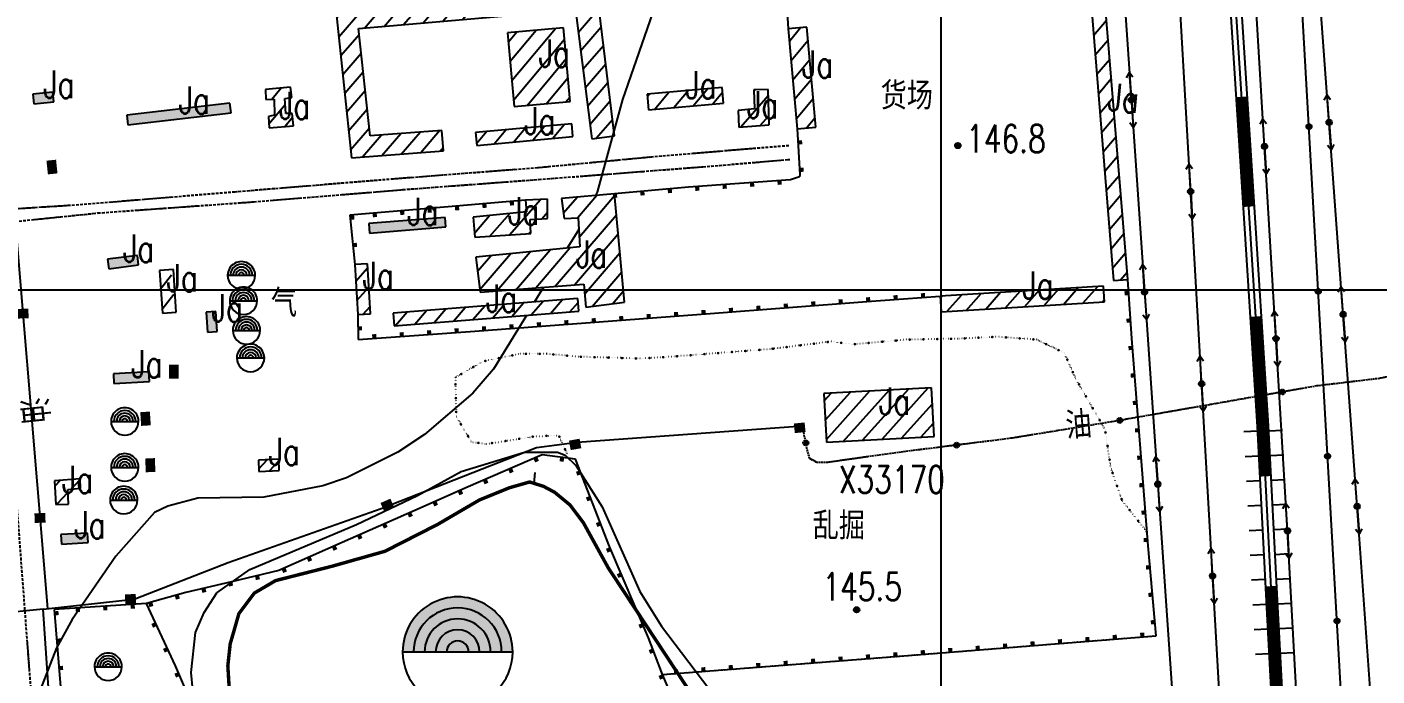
# Model space of a CAD drawing. Extents: x 408766 to 414302, y 5156573 to 5161925.
# Drawn here: x 410336 to 411317, y 5158719 to 5159191 of the extents above; entities that cross this region are included whole.
import ezdxf

# ---------------------------------------------------------------- set-up
doc = ezdxf.new("R2010")
doc.units = 0
doc.header["$LTSCALE"] = 1000
for name, pattern in [('0001', [0.5, 0.5, 0]), ('4110', [0.5, 0.5, 0]), ('4350', [0.003, 0.002, -0.001]), ('5130', [1, 1, 0]), ('5310', [1, 1, 0]), ('5320', [0.0018, 0.0013, -0.0005]), ('5400', [1, 1, 0]), ('8111', [1, 1, 0]), ('8112', [1, 1, 0]), ('8130', [1, 1, 0]), ('9995', [0.001, 0, -0.001])]:
    doc.linetypes.add(name, pattern=pattern)
doc.layers.get('0').update_dxf_attribs({"linetype": 'CONTINUOUS'})
for name, color, linetype in [('0001', 1, 'CONTINUOUS'), ('0001ADD', 1, 'CONTINUOUS'), ('0001BAK', 1, 'CONTINUOUS'), ('0002', 2, 'CONTINUOUS'), ('0002ADD', 2, 'CONTINUOUS'), ('0003ADD', 3, 'CONTINUOUS'), ('0003BAK', 3, 'CONTINUOUS'), ('0005ADD', 5, 'CONTINUOUS'), ('0005BAK', 5, 'CONTINUOUS'), ('0006', 6, 'CONTINUOUS'), ('0007', 7, 'CONTINUOUS'), ('0009', 9, 'CONTINUOUS'), ('0010', 10, 'CONTINUOUS'), ('0010ADD', 10, 'CONTINUOUS'), ('0012', 12, 'CONTINUOUS'), ('0013', 13, 'CONTINUOUS'), ('0015', 15, 'CONTINUOUS'), ('0017', 85, 'CONTINUOUS')]:
    doc.layers.add(name, color=color, linetype=linetype)
doc.styles.add('CADSLDXJ', font='romanc', dxfattribs={"bigfont": 'cadsldxj'})
doc.styles.add('SIMPLEX', font='simplex.shx', dxfattribs={"width": 0.75, "height": 20})
doc.styles.add('XDX', font='simplex.shx', dxfattribs={"height": 20, "bigfont": 'xdx.shx'})

# ---------------------------------------------------------------- blocks, each defined once
blk = doc.blocks.new('8140')
for radius in [0.0002, 0.0001408438795997714, 8.315594389635764e-05, 3.012139848380626e-05]:
    blk.add_circle((0, 0), radius)
at = {"flags": 1}
blk.add_attdef('8140', (0, 0), '', height=1e-07, dxfattribs=at)
blk = doc.blocks.new('2111')
h = blk.add_hatch(color=256)
h.paths.add_polyline_path([(0.0005, 0.0003499999999999999), (-0.0005, 0.00035), (-0.0005, -0.00035), (0.0005, -0.00035)])
h.paths.add_polyline_path([(-1.071428571428571e-09, -2.5e-09), (3.392857142857143e-08, -2.5e-09), (3.392857142857143e-08, 1.25e-08), (-1.071428571428571e-09, 1.25e-08)], flags=24)
blk.add_line((0.0005, -0.00035), (0.0005, -0.00035))
at = {"style": 'CADSLDXJ', "flags": 1}
blk.add_attdef('2111', (0, 0), '', height=1e-08, dxfattribs=at)
blk = doc.blocks.new('3241')
blk.add_lwpolyline([(-0.001, 0), (0.001, 0)])
for radius, start, end in [(0.001, 359.9998770684631, 180.0000695068902), (0.0008, 0, 180), (0.0006, 0, 180), (0.0004, 0, 180), (0.0002, 0, 180), (0.001, 180.0000915167294, 359.9998163741554)]:
    blk.add_arc((0, 0), radius, start, end)
at = {"flags": 1}
blk.add_attdef('3241', (0, 0), '', height=1e-11, dxfattribs=at)
blk = doc.blocks.new('5131')
for points in [[(-0.00163791951807736, -0.0002329556220974419), (-0.002, 2.449212707644754e-19), (-0.001658335508446954, 0.000229056233596203)], [(0, 0), (-0.002, 2.449212707644754e-19)]]:
    blk.add_lwpolyline(points)
at = {"flags": 1}
blk.add_attdef('5131', (0, 0), '', height=1e-10, dxfattribs=at)
blk = doc.blocks.new('5130')
blk.add_hatch(color=256).paths.add_polyline_path([(0.0002, 0, 1), (-0.0002, 0, 1)])
for points in [[(0, 0), (0.002, 0)], [(0.00163791951807736, 0.0002329556220974421), (0.002, 0), (0.001658335508446954, -0.0002290562335962028)]]:
    blk.add_lwpolyline(points)
blk.add_circle((0, 0), 0.0002)
at = {"flags": 1}
blk.add_attdef('5130', (0, 0), '', height=1e-06, dxfattribs=at)
blk = doc.blocks.new('9100')
blk.add_hatch(color=256).paths.add_polyline_path([(0.0001, 0, 1), (-0.0001, 0, 1)])

msp = doc.modelspace()

# ---------------------------------------------------------------- hatches: boundary and pattern name
at = {"layer": '0001ADD', "linetype": '0001'}
h = msp.add_hatch(dxfattribs=at)
h.set_pattern_fill('U', color=256, scale=10, angle=49.66597207861699, style=0, pattern_type=0)
h.set_pattern_definition([(49.66597207861699, (-464836.2273477819, 58314.61507846322), (-7.622840672403418, 6.472426135781866), [])])
h.paths.add_polyline_path([(411125.4576987795, 5159006.692000465), (411135.6932391812, 5159007.527395368), (411115.5773343427, 5159254.013487587), (411105.3417939409, 5159253.178092685)])
h = msp.add_hatch(dxfattribs=at)
h.set_pattern_fill('U', color=256, scale=10, angle=49.3422735979111, style=0, pattern_type=0)
h.set_pattern_definition([(49.3422735979111, (0, 0), (-7.586152567879523, 6.515388646646868), [])])
h.paths.add_polyline_path([(410571.4054368035, 5159095.895284271), (410638.3368732489, 5159100.977549041), (410637.1626482651, 5159115.833429703), (410585.1048549782, 5159111.923990609), (410576.511419256, 5159189.864627725), (410734.2504535445, 5159203.547670607), (410746.1421843686, 5159109.650776853), (410762.581481955, 5159111.996452414), (410749.6422017275, 5159218.850463632), (410560.4515360436, 5159201.626960657)])
h = msp.add_hatch(dxfattribs=at)
h.set_pattern_fill('U', color=256, scale=10, angle=50.13664592854077, style=0, pattern_type=0)
h.set_pattern_definition([(50.13664592854077, (0, 0), (-7.675752609957405, 6.409588276225867), [])])
h.paths.add_polyline_path([(410689.7960035284, 5159133.215595706), (410730.3995919167, 5159136.865547452), (410725.5801319837, 5159190.483037799), (410684.9765435954, 5159186.833086053)])
h = msp.add_hatch(dxfattribs=at)
h.set_pattern_fill('U', color=256, scale=10, angle=50.18823041871135, style=0, pattern_type=0)
h.set_pattern_definition([(50.18823041871135, (0, 0), (-7.681520173659115, 6.402675052012872), [])])
h.paths.add_polyline_path([(410895.565354281, 5159117.052812028), (410908.9645435171, 5159118.269458575), (410902.3635467828, 5159190.972758257), (410888.9643575468, 5159189.756111709)])
for points in [[(410340.4983634131, 5159135.179811792), (410355.0776690293, 5159136.59555278), (410354.4011520701, 5159143.562785), (410339.8218464539, 5159142.147044012)], [(410408.8878676748, 5159119.978460454), (410483.9131747679, 5159128.67264239), (410483.1074279133, 5159135.626114329), (410408.0821208203, 5159126.931932393)], [(410584.6848765452, 5159041.087237269), (410640.0563374665, 5159045.607384363), (410639.486844057, 5159052.584179993), (410584.1153831357, 5159048.064032898)], [(410395.1454782039, 5159015.193847519), (410416.7906374718, 5159017.965541845), (410415.9015808856, 5159024.908853618), (410394.2564216177, 5159022.137159293)], [(410473.8337134916, 5158969.577543027), (410472.8355546837, 5158984.199575183), (410465.8518048063, 5158983.722880678), (410466.8499636142, 5158969.100848522)], [(410398.7682013134, 5158931.857432719), (410424.5758749666, 5158933.243285934), (410424.2005651041, 5158940.233217444), (410398.392891451, 5158938.847364229)], [(410360.6249783081, 5158815.044680584), (410380.0504959165, 5158816.087811007), (410379.6751880908, 5158823.077742626), (410360.2496704824, 5158822.034612203)]]:
    msp.add_hatch(color=256, dxfattribs=at).paths.add_polyline_path(points)
h = msp.add_hatch(dxfattribs=at)
h.set_pattern_fill('U', color=256, scale=10, angle=50.18825720687578, style=0, pattern_type=0)
h.set_pattern_definition([(50.18825720687578, (0, 0), (-7.681523167175661, 6.402671460581403), [])])
h.paths.add_polyline_path([(410511.746327393, 5159117.639709074), (410529.2394669853, 5159119.22809461), (410528.3307349292, 5159128.077683272), (410523.7870535323, 5159128.077683272), (410523.1055097692, 5159138.969469803), (410527.8763794592, 5159140.104030901), (410527.8763794592, 5159147.365221921), (410509.4744866946, 5159146.003748605), (410509.2472984015, 5159138.742557584), (410515.3812556177, 5159138.515645364), (410515.6084439107, 5159126.943122175), (410511.0647625138, 5159126.035473297)])
h = msp.add_hatch(dxfattribs=at)
h.set_pattern_fill('U', color=256, scale=10, angle=50.11123358214747, style=0, pattern_type=0)
h.set_pattern_definition([(50.11123358214747, (0, 0), (-7.672909016053899, 6.412992065437067), [])])
h.paths.add_polyline_path([(410787.4525502787, 5159130.772049497), (410841.8613696995, 5159135.638659895), (410840.8394974028, 5159147.064030978), (410786.4306779821, 5159142.197420579)])
h = msp.add_hatch(dxfattribs=at)
h.set_pattern_fill('U', color=256, scale=10, angle=48.7640316075705, style=0, pattern_type=0)
h.set_pattern_definition([(48.7640316075705, (0, 0), (-7.520012572391495, 6.591616714515025), [])])
h.paths.add_polyline_path([(410852.9328027616, 5159118.300750551), (410875.1936023943, 5159119.765275546), (410874.2605023402, 5159145.461059797), (410863.9965495575, 5159145.327926663), (410864.3964465641, 5159131.481487615), (410852.5329268712, 5159130.283240992)])
h = msp.add_hatch(dxfattribs=at)
h.set_pattern_fill('U', color=256, scale=10, angle=50.30822530781423, style=0, pattern_type=0)
h.set_pattern_definition([(50.30822530781423, (0, 0), (-7.694912477978865, 6.386573569312826), [])])
h.paths.add_polyline_path([(410662.59158326, 5159104.827055224), (410732.4297797826, 5159111.315861018), (410731.5595761033, 5159120.682396533), (410661.7213795807, 5159114.193590739)])
h = msp.add_hatch(dxfattribs=at)
h.set_pattern_fill('U', color=256, scale=10, angle=48.84605637992262, style=0, pattern_type=0)
h.set_pattern_definition([(48.84605637992262, (0, 0), (-7.529441437042677, 6.580844295844167), [])])
h.paths.add_polyline_path([(410661.1187975107, 5159038.172834585), (410701.8256437067, 5159040.909448003), (410701.4342353788, 5159051.073989648), (410713.9594285696, 5159051.855877467), (410713.9594285696, 5159065.92987031), (410697.9115393112, 5159065.147982492), (410698.694355967, 5159056.54720438), (410659.9445725268, 5159052.637765286)])
h = msp.add_hatch(dxfattribs=at)
h.set_pattern_fill('U', color=256, scale=10, angle=49.46184350703628, style=0, pattern_type=0)
h.set_pattern_definition([(49.46184350703628, (0, 0), (-7.599732929069202, 6.499543015229706), [])])
h.paths.add_polyline_path([(410665.1224131223, 5158998.257008095), (410740.273508919, 5159004.121172789), (410741.8391633469, 5158987.310566527), (410770.020816352, 5158990.829067764), (410762.5839947728, 5159069.799785884), (410724.2256196606, 5159066.281284647), (410726.1826824164, 5159051.816353946), (410736.3594045234, 5159052.207291803), (410737.5336295073, 5159031.09630859), (410661.9911253827, 5159023.668380364)])
h = msp.add_hatch(dxfattribs=at)
h.set_pattern_fill('U', color=256, scale=10, angle=48.65572434962481, style=0, pattern_type=0)
h.set_pattern_definition([(48.65572434962481, (-137826.3159979159, 12825.96570423618), (-7.507538890768926, 6.60582014617353), [])])
h.paths.add_polyline_path([(410576.1283192908, 5158981.92009114), (410585.3626854526, 5158982.510085403), (410583.0396364963, 5159018.873181071), (410573.8052703344, 5159018.283186809)])
h = msp.add_hatch(dxfattribs=at)
h.set_pattern_fill('U', color=256, scale=10, angle=52.11658979607933, style=0, pattern_type=0)
h.set_pattern_definition([(52.11658979607933, (0, 0), (-7.89261915923794, 6.140566977668284), [])])
h.paths.add_polyline_path([(410434.0044319643, 5158982.613780163), (410444.0574769794, 5158983.868909182), (410440.2049368917, 5159014.727690762), (410430.1518918766, 5159013.472561743)])
h = msp.add_hatch(dxfattribs=at)
h.set_pattern_fill('U', color=256, scale=10, angle=48.49047323086996, style=0, pattern_type=0)
h.set_pattern_definition([(48.49047323086996, (0, 0), (-7.488455342894697, 6.627445705358276), [])])
h.paths.add_polyline_path([(411000.1133566803, 5158983.82928882), (411118.8791779043, 5158991.073496227), (411118.1722567292, 5159002.66438686), (410999.4064355051, 5158995.420179453)])
h = msp.add_hatch(dxfattribs=at)
h.set_pattern_fill('U', color=256, scale=10, angle=49.46183878029702, style=0, pattern_type=0)
h.set_pattern_definition([(49.46183878029702, (0, 0), (-7.599732392875316, 6.49954364218609), [])])
h.paths.add_polyline_path([(410602.6112977237, 5158973.846688529), (410736.6517571508, 5158984.306076848), (410735.9328084195, 5158993.520390061), (410601.8923489924, 5158983.061001741)])
h = msp.add_hatch(dxfattribs=at)
h.set_pattern_fill('U', color=256, scale=10, angle=48.07124251619776, style=0, pattern_type=0)
h.set_pattern_definition([(48.07124251619776, (0, 0), (-7.439762588006276, 6.682060508114407), [])])
h.paths.add_polyline_path([(410916.8279317576, 5158889.075805976), (410995.0539352638, 5158893.272998091), (410993.1501019945, 5158928.760266207), (410914.9240984882, 5158924.563074092)])
h = msp.add_hatch(dxfattribs=at)
h.set_pattern_fill('U', color=256, scale=10, angle=46.30042615651579, style=0, pattern_type=0)
h.set_pattern_definition([(46.30042615651579, (0, 0), (-7.22972284558485, 6.908770337478913), [])])
h.paths.add_polyline_path([(410357.7950808935, 5158843.914258025), (410365.8658927424, 5158844.097470424), (410365.3156278731, 5158854.723571739), (410374.4870116928, 5158855.639609529), (410374.3035971084, 5158862.418335177), (410355.5939369517, 5158861.135872587)])
at = {"layer": '0005ADD', "linetype": '5310'}
h = msp.add_hatch(color=256, dxfattribs=at)
edge = h.paths.add_edge_path()
edge.add_arc((411267.4862912306, 5159118.576294047), 1.9, 0, 360)
h = msp.add_hatch(color=256, dxfattribs=at)
edge = h.paths.add_edge_path()
edge.add_arc((411274.2257587956, 5158998.765695279), 1.9, 0, 360)
at = {"layer": '0005ADD', "linetype": '5320'}
h = msp.add_hatch(color=256, dxfattribs=at)
edge = h.paths.add_edge_path()
edge.add_arc((411248.1279252261, 5158925.640118378), 1.9, 0, 360)
h = msp.add_hatch(color=256, dxfattribs=at)
edge = h.paths.add_edge_path()
edge.add_arc((411129.9222637422, 5158904.966035183), 1.9, 0, 360)
h = msp.add_hatch(color=256, dxfattribs=at)
edge = h.paths.add_edge_path()
edge.add_arc((410901.6972522578, 5158888.632222801), 1.9, 0, 360)
h = msp.add_hatch(color=256, dxfattribs=at)
edge = h.paths.add_edge_path()
edge.add_arc((411011.2960521639, 5158886.997572751), 1.9, 0, 360)
at = {"layer": '0005ADD', "linetype": '5310'}
h = msp.add_hatch(color=256, dxfattribs=at)
edge = h.paths.add_edge_path()
edge.add_arc((411281.0044993946, 5158878.957325205), 1.9, 0, 360)
h = msp.add_hatch(color=256, dxfattribs=at)
edge = h.paths.add_edge_path()
edge.add_arc((411287.8628352563, 5158759.153472057), 1.9, 0, 360)
at = {"layer": '0015', "linetype": '8112'}
msp.add_hatch(color=256, dxfattribs=at).paths.add_polyline_path([(410673.1312446104, 5158767.772941373), (410670.8359578619, 5158769.639654703), (410666.512833791, 5158772.146866837), (410662.747499218, 5158773.81833744), (410657.169256376, 5158775.768384402), (410650.7542749241, 5158776.604125934), (410646.0127706938, 5158776.464837756), (410640.4345278355, 5158776.046973221), (410634.4379048162, 5158774.236201976), (410628.8596619753, 5158771.868278019), (410623.8392303758, 5158768.386048635), (410619.7950119202, 5158765.043094964), (410616.8318516472, 5158761.497097344), (410614.3216575898, 5158758.154143675), (410612.3692530296, 5158754.671914291), (410610.8352503759, 5158751.05038426), (410609.0223203654, 5158745.339519099), (410608.1855817646, 5158739.628641472), (410608.1618873988, 5158736.802289052), (410688.1618873985, 5158736.802160857), (410686.9664739812, 5158746.508166661), (410684.9850160835, 5158752.451104667), (410681.9169890395, 5158758.161969834), (410677.7332960334, 5158763.594258639)])

# ---------------------------------------------------------------- linework, layer by layer
at = {"layer": '0001', "linetype": '0001'}
for points in [[(411125.4576987795, 5159006.692000465), (411135.6932391812, 5159007.527395368), (411115.5773343427, 5159254.013487587), (411105.3417939409, 5159253.178092685)], [(410571.4054368035, 5159095.895284271), (410638.3368732489, 5159100.977549041), (410637.1626482651, 5159115.833429703), (410585.1048549782, 5159111.923990609), (410576.511419256, 5159189.864627725), (410734.2504535445, 5159203.547670607), (410746.1421843686, 5159109.650776853), (410762.581481955, 5159111.996452414), (410749.6422017275, 5159218.850463632), (410560.4515360436, 5159201.626960657)], [(410689.7960035284, 5159133.215595706), (410730.3995919167, 5159136.865547452), (410725.5801319837, 5159190.483037799), (410684.9765435954, 5159186.833086053)], [(410895.565354281, 5159117.052812028), (410908.9645435171, 5159118.269458575), (410902.3635467828, 5159190.972758257), (410888.9643575468, 5159189.756111709)], [(410340.4983634131, 5159135.179811792), (410355.0776690293, 5159136.59555278), (410354.4011520701, 5159143.562785), (410339.8218464539, 5159142.147044012)], [(410511.746327393, 5159117.639709074), (410529.2394669853, 5159119.22809461), (410528.3307349292, 5159128.077683272), (410523.7870535323, 5159128.077683272), (410523.1055097692, 5159138.969469803), (410528.0567744389, 5159139.640352818), (410527.1964194048, 5159147.267024432), (410509.0210603336, 5159145.655760044), (410509.3436934715, 5159138.243919646), (410515.3812556177, 5159138.515645364), (410515.6084439107, 5159126.943122175), (410511.0647625138, 5159126.035473297)], [(410787.4525502787, 5159130.772049497), (410841.8613696995, 5159135.638659895), (410840.8394974028, 5159147.064030978), (410786.4306779821, 5159142.197420579)], [(410852.9328027616, 5159118.300750551), (410875.1936023943, 5159119.765275546), (410874.2605023402, 5159145.461059797), (410863.9965495575, 5159145.327926663), (410864.3964465641, 5159131.481487615), (410852.5329268712, 5159130.283240992)], [(410408.8878676748, 5159119.978460454), (410483.9131747679, 5159128.67264239), (410483.1074279133, 5159135.626114329), (410408.0821208203, 5159126.931932393)], [(410662.59158326, 5159104.827055224), (410732.4297797826, 5159111.315861018), (410731.5595761033, 5159120.682396533), (410661.7213795807, 5159114.193590739)], [(410661.1187975107, 5159038.172834585), (410701.8256437067, 5159040.909448003), (410701.4342353788, 5159051.073989648), (410713.9594285696, 5159051.855877467), (410713.9594285696, 5159065.92987031), (410697.9115393112, 5159065.147982492), (410698.694355967, 5159056.54720438), (410659.9445725268, 5159052.637765286)], [(410665.1224131223, 5158998.257008095), (410740.273508919, 5159004.121172789), (410741.8391633469, 5158987.310566527), (410770.020816352, 5158990.829067764), (410762.5839947728, 5159069.799785884), (410724.2256196606, 5159066.281284647), (410726.1826824164, 5159051.816353946), (410736.3594045234, 5159052.207291803), (410737.5336295073, 5159031.09630859), (410661.9911253827, 5159023.668380364)], [(410584.6848765452, 5159041.087237269), (410640.0563374665, 5159045.607384363), (410639.486844057, 5159052.584179993), (410584.1153831357, 5159048.064032898)], [(410395.1454782039, 5159015.193847519), (410416.7906374718, 5159017.965541845), (410415.9015808856, 5159024.908853618), (410394.2564216177, 5159022.137159293)], [(410576.1283192908, 5158981.92009114), (410585.3626854526, 5158982.510085403), (410583.0396364963, 5159018.873181071), (410573.8052703344, 5159018.283186809)], [(410434.0136943583, 5158982.943247632), (410444.1213767264, 5158983.63159353), (410442.0086312334, 5159014.658078542), (410431.9009488652, 5159013.969732644)], [(411000.1133566803, 5158983.82928882), (411118.8791779043, 5158991.073496227), (411118.1722567292, 5159002.66438686), (410999.4064355051, 5158995.420179453)], [(410602.6112977237, 5158973.846688529), (410736.6517571508, 5158984.306076848), (410735.9328084195, 5158993.520390061), (410601.8923489924, 5158983.061001741)], [(410473.8337134916, 5158969.577543027), (410472.8355546837, 5158984.199575183), (410465.8518048063, 5158983.722880678), (410466.8499636142, 5158969.100848522)], [(410398.7682013134, 5158931.857432719), (410424.5758749666, 5158933.243285934), (410424.2005651041, 5158940.233217444), (410398.392891451, 5158938.847364229)], [(410916.8279317576, 5158889.075805976), (410995.0539352638, 5158893.272998091), (410993.1501019945, 5158928.760266207), (410914.9240984882, 5158924.563074092)], [(410504.1355934816, 5158867.884056781), (410519.0194779564, 5158868.512196289), (410518.6711544459, 5158876.767027493), (410503.787269971, 5158876.138887985)], [(410356.6945089226, 5158843.731045624), (410365.8658927424, 5158844.097470424), (410365.3156278731, 5158854.723571739), (410374.4870116928, 5158855.639609529), (410374.3035971084, 5158862.418335177), (410355.5939369517, 5158861.135872587)], [(410360.6249783081, 5158815.044680584), (410380.0504959165, 5158816.087811007), (410379.6751880908, 5158823.077742626), (410360.2496704824, 5158822.034612203)]]:
    msp.add_lwpolyline(points, close=True, dxfattribs=at)
at = {"layer": '0001ADD', "linetype": '0001'}
for p, q in [((410504.0564634057, 5158869.759340539), (410510.1667753421, 5158876.408120077)), ((410511.9402873498, 5158868.213435619), (410518.7207601845, 5158875.591433587))]:
    msp.add_line(p, q, dxfattribs=at)
at = {"layer": '0001BAK', "linetype": '9995'}
msp.add_lwpolyline([(411149.868588621, 5158823.725050312), (411131.6933092317, 5158846.553587506), (411123.4147886611, 5158870.6700814), (411119.2756827681, 5158898.231851929), (411097.889710484, 5158935.440237716), (411089.6111899135, 5158954.044519118), (411069.6050225219, 5158963.691134377), (411040.6305093096, 5158965.758247253), (411013.03580099, 5158964.380172003), (410975.0929419571, 5158963.691134377), (410935.7704324239, 5158960.245857744), (410920.5933505677, 5158962.31297062), (410875.7519302492, 5158956.800669619), (410804.0054724687, 5158951.28828011), (410781.2398496844, 5158949.910204859), (410736.6460747779, 5158951.276685514), (410713.1906267435, 5158953.343798389), (410693.8742846021, 5158953.343798389), (410666.9694015324, 5158947.83140888), (410646.9632341409, 5158936.117680745), (410647.653059391, 5158907.866872592), (410658.6908809618, 5158889.262679698), (410669.7288569252, 5158887.884604448), (410704.912106173, 5158893.396905449), (410722.1588181718, 5158894.085943074), (410729.6404274329, 5158877.401720081)], dxfattribs=at)
at = {"layer": '0002', "linetype": '5130'}
for points in [[(411280.5190782469, 5158295.280941958), (411251.8431377328, 5158824.65085717), (411216.4269344245, 5159419.638846344), (411257.2304290839, 5159424.036839734), (411248.8774848079, 5159824.789336988), (411305.3068631455, 5159827.717224878), (411287.756224369, 5160276.215248872), (411233.5253926909, 5160274.019339006), (411225.4369066528, 5160428.913881006), (411166.8089816557, 5160428.181915086)], [(410511.0353758438, 5160229.602009266), (410687.3580212285, 5160235.958733264), (410978.9386433628, 5160245.477050213), (411021.2631529807, 5160052.522604574), (411059.9608429625, 5159636.981943219), (411128.7651522088, 5159277.638983118), (411169.3890120686, 5158686.551971494), (411209.6187396214, 5158101.352729729), (411227.7953867756, 5157819.725503992)], [(411066.0132129141, 5158060.137755522), (411106.4360419406, 5158213.338443407), (411209.2450054826, 5158597.042660645), (411205.3401710621, 5158652.070465687), (411161.5041276219, 5159423.66511285), (411226.4404500703, 5159433.234429061), (411212.9461004025, 5159846.026830844)], [(411476.035544667, 5157483.512479449), (411373.9585873369, 5157852.783376214), (411343.798417602, 5158270.316071436), (411302.4776836788, 5158842.396022199), (411271.671432104, 5159264.594422678)]]:
    msp.add_lwpolyline(points, dxfattribs=at)
at = {"layer": '0003ADD', "linetype": '4110'}
for points in [[(411238.0323945718, 5158900.989403563), (411226.5604062697, 5159078.865292347), (411211.0539250274, 5159320.312765524), (411195.6750347943, 5159557.485559029), (411188.1032701907, 5159731.755930874), (411182.7117865706, 5159932.719200808), (411174.6166956368, 5160089.381925637), (411165.1898005144, 5160257.26969942), (411153.7243394082, 5160484.462328179), (411140.9426134439, 5160708.96423778), (411132.1595359509, 5160854.270318142), (411124.0708075224, 5160920.923972037), (411113.933633291, 5161025.611410442), (411107.8559039351, 5161128.868363719)], [(411230.0489809267, 5158900.474518558), (411218.5769230884, 5159078.351485917), (411203.0705306755, 5159319.797575608), (411187.6862789738, 5159557.053053464), (411180.1079283649, 5159731.475007609), (411174.7173250376, 5159932.405465331), (411166.6282759336, 5160088.951263855), (411157.2011110106, 5160256.843842594), (411145.7358074079, 5160484.033350377), (411132.9563434875, 5160708.495528764), (411124.1886901283, 5160853.546434285), (411116.1173948247, 5160920.056433771), (411105.9563265999, 5161024.990627428), (411103.2604760751, 5161070.791500641)], [(411263.2139425435, 5158282.180040609), (411254.9746879384, 5158427.604592973), (411245.5323594003, 5158607.001095603), (411236.7753560959, 5158768.913195244), (411230.0459060737, 5158900.527707874)], [(411271.0613233388, 5158285.100246234), (411262.9627863879, 5158428.041102521), (411253.5209968702, 5158607.427364207), (411244.7643175616, 5158769.333473236), (411238.0354694247, 5158900.936214247)], [(411238.2132034639, 5158897.460093782), (411248.2001609107, 5158897.970663029)], [(411230.2236375174, 5158897.05163817), (411220.236680098, 5158896.541068389)], [(411231.1427768584, 5158879.07512063), (411221.155819439, 5158878.564550849)], [(411239.1323428049, 5158879.483576242), (411249.1193002517, 5158879.994145488)], [(411232.0619161994, 5158861.098603089), (411222.07495878, 5158860.588033308)], [(411240.0514821459, 5158861.507058701), (411250.0384395927, 5158862.017627948)], [(411232.9810555404, 5158843.12208555), (411222.994098121, 5158842.611515769)], [(411240.9706214869, 5158843.530541162), (411250.9575789337, 5158844.041110408)], [(411233.9001948813, 5158825.145568009), (411223.9132374619, 5158824.634998228)], [(411241.8897608278, 5158825.554023622), (411251.8767182746, 5158826.064592868)], [(411234.8193342223, 5158807.169050469), (411224.8323768029, 5158806.658480688)], [(411242.8089001688, 5158807.577506081), (411252.7958576156, 5158808.088075328)], [(411243.7280395098, 5158789.600988541), (411253.7149969566, 5158790.111557787)], [(411235.7384735633, 5158789.192532929), (411225.7515161438, 5158788.681963148)], [(411236.6576129042, 5158771.216015389), (411226.6706554848, 5158770.705445608)], [(411244.6471788507, 5158771.624471001), (411254.6341362975, 5158772.135040248)], [(411237.6235719706, 5158753.230157557), (411227.6381624384, 5158752.690160819)], [(411245.6118996078, 5158753.662154732), (411255.5973091689, 5158754.202150933)], [(411238.5956798129, 5158735.25642655), (411228.6102702807, 5158734.716429812)], [(411246.5840074501, 5158735.688423725), (411256.5694170112, 5158736.228419926)]]:
    msp.add_lwpolyline(points, dxfattribs=at)
for points in [[(411223.7429876666, 5159060.400233967, 8, 8, 0), (411222.5686646732, 5159078.608389447, 8, 8, 0), (411218.6107904149, 5159140.235442172, 0, 0, 0)], [(411234.0406877492, 5158900.73196106, 8, 8, 0), (411228.8918377079, 5158980.566097514, 0, 0, 0)], [(411235.903509277, 5158864.29891726, 8, 8, 0), (411234.0406877492, 5158900.73196106, 0, 0, 0)], [(411244.2640293542, 5158704.517666286, 8, 8, 0), (411240.7698368301, 5158769.123334282, 8, 8, 0), (411239.9885730146, 5158784.403283748, 0, 0, 0)]]:
    msp.add_lwpolyline(points, format="xyseb", dxfattribs=at)
at = {"layer": '0003ADD', "linetype": '4350'}
for points in [[(410889.4140185014, 5159104.714815688), (410869.4816140385, 5159103.071875541)], [(410764.8702695577, 5159094.064397863), (410744.9588188909, 5159092.184469049)], [(410789.7595828912, 5159096.41430888), (410769.8481322244, 5159094.534380066)], [(410814.6675017655, 5159098.553790135), (410796.9688869711, 5159097.094971414), (410794.7374455579, 5159096.884291084)], [(410839.5830073442, 5159100.607465319), (410819.6506028813, 5159098.964525172)], [(410864.4985129227, 5159102.661140504), (410844.5661084598, 5159101.018200357)], [(410863.6604287358, 5159092.50098287), (410883.5888792854, 5159094.191207321)], [(410888.5709919228, 5159094.613763434), (410890.0526543165, 5159094.739430103)], [(410665.2533766543, 5159085.358342368), (410645.3132799139, 5159083.811557967)], [(410690.1784975799, 5159087.291822869), (410670.2384008394, 5159085.745038468)], [(410715.0916428907, 5159089.364575829), (410706.7675750532, 5159088.57866348), (410695.163521765, 5159087.67851897)], [(410739.9809562242, 5159091.714486846), (410720.0695055574, 5159089.834558032)], [(410739.0541409174, 5159082.596949784), (410758.9947223997, 5159084.13747247)], [(410763.9798677703, 5159084.522603142), (410783.9204492526, 5159086.063125828)], [(410788.9055946232, 5159086.4482565), (410808.8461761056, 5159087.988779186)], [(410813.8313214761, 5159088.373909858), (410826.9501398543, 5159089.387412766), (410833.7677529115, 5159089.965646194)], [(410838.7498655489, 5159090.388202307), (410858.6783160985, 5159092.078426758)], [(410540.6482302652, 5159075.434176375), (410520.7147826177, 5159073.803941766)], [(410565.5650398248, 5159077.471969637), (410545.6315921771, 5159075.841735028)], [(410590.4818493842, 5159079.509762898), (410570.5484017367, 5159077.87952829)], [(410615.4031348033, 5159081.491381367), (410601.980390407, 5159080.450158151), (410595.4652112961, 5159079.917321551)], [(410614.4071933908, 5159073.209306554), (410634.3512396903, 5159074.704303946)], [(410640.3282557288, 5159083.424861867), (410620.3881589884, 5159081.878077467)], [(410639.3372512652, 5159075.078053295), (410659.2812975647, 5159076.573050687)], [(410664.2673091395, 5159076.946800035), (410684.211355439, 5159078.441797428)], [(410689.1973670138, 5159078.815546776), (410709.1414133133, 5159080.310544169)], [(410714.1274248882, 5159080.684293517), (410719.8212835137, 5159081.111102785), (410734.0689955468, 5159082.211819112)], [(410416.0706667047, 5159065.166464648), (410396.1390464509, 5159063.51403793)], [(410440.9851920221, 5159067.231998044), (410421.0535717682, 5159065.579571327)], [(410465.8997173395, 5159069.29753144), (410445.9680970856, 5159067.645104723)], [(410490.8146111463, 5159071.358589852), (410486.7950811764, 5159071.029857112), (410470.882622403, 5159069.710638119)], [(410489.8127897856, 5159063.155011234), (410500.52266825, 5159063.924169659), (410509.7543195083, 5159064.679957712)], [(410515.7314207058, 5159073.396383113), (410495.7979730582, 5159071.766148505)], [(410514.7376468524, 5159065.087938816), (410534.6709562289, 5159066.719863233)], [(410539.654283573, 5159067.127844337), (410559.5875929494, 5159068.759768755)], [(410564.5709202935, 5159069.167749859), (410584.50422967, 5159070.799674276)], [(410589.4875570141, 5159071.20765538), (410608.8352729427, 5159072.791637721), (410609.421181816, 5159072.835557206)], [(410341.2819840889, 5159059.586037167), (410321.3222078502, 5159058.318230989)], [(410366.2317043871, 5159061.170794889), (410346.2719281485, 5159059.902988712)], [(410365.1921333586, 5159053.532461915), (410385.0880094334, 5159055.570626583)], [(410391.1561413874, 5159063.100931251), (410373.2580959683, 5159061.617097622), (410371.2216484467, 5159061.487746434)], [(410390.0696852785, 5159055.991694734), (410410.0183061799, 5159057.424358034)], [(410415.0054614053, 5159057.782523859), (410434.9540823067, 5159059.215187159)], [(410439.941237532, 5159059.573352984), (410459.8898584335, 5159061.006016284)], [(410464.8770136588, 5159061.364182109), (410484.8256345603, 5159062.796845409)], [(410340.322288265, 5159050.98475608), (410360.2181643398, 5159053.022920748)], [(410337.4190570991, 5158723.968886173), (410335.9079378446, 5158743.911717431)]]:
    msp.add_lwpolyline(points, dxfattribs=at)
at = {"layer": '0003BAK', "linetype": '4110'}
for points in [[(411234.0406877492, 5158900.73196106), (411222.5686646732, 5159078.608389447), (411207.0622278517, 5159320.055170523), (411191.6806568842, 5159557.26930624), (411184.1055992779, 5159731.615469237), (411178.7145558042, 5159932.562333066), (411170.6224857842, 5160089.166594747), (411161.1954557623, 5160257.056770989), (411149.7300734089, 5160484.247839263), (411136.9494784657, 5160708.729883306), (411128.1741130396, 5160853.908376214), (411120.0941011738, 5160920.490202899), (411109.9449799453, 5161025.301018936), (411107.2535649711, 5161071.026534824)], [(411347.2312646393, 5156947.719670285), (411341.1150001958, 5157013.439704432), (411334.9936519901, 5157063.292622755), (411331.1981295031, 5157115.751778471), (411327.1581235701, 5157180.988560251), (411323.7912772035, 5157244.880196942), (411319.0290053081, 5157318.640672354), (411316.3356680195, 5157402.036061279), (411310.2300478411, 5157503.933882325), (411302.1388516003, 5157658.414784348), (411292.027827149, 5157845.906891283), (411279.8772270751, 5158058.283130442), (411268.4031069288, 5158261.304264699), (411258.9687371609, 5158427.822847777), (411249.5266781353, 5158607.214229916), (411240.7698368301, 5158769.123334282), (411234.0406877492, 5158900.73196106)]]:
    msp.add_lwpolyline(points, dxfattribs=at)
at = {"layer": '0003BAK', "linetype": '4350'}
for points in [[(410889.4140185014, 5159104.714815688), (410796.9688869711, 5159097.094971414), (410706.7675750532, 5159088.57866348), (410601.980390407, 5159080.450158151), (410486.7950811764, 5159071.029857112), (410373.2580959683, 5159061.617097622), (410316.8245788719, 5159058.032550341)], [(410416.9534004947, 5157652.012182905), (410405.7078228231, 5157776.747930165), (410399.7824294856, 5157860.610268054), (410393.2718452228, 5157925.047213126), (410389.1287365482, 5157988.301829931), (410382.5333077309, 5158073.226945003), (410377.7983354383, 5158127.614093746), (410373.0547900025, 5158210.782306611), (410370.6872932981, 5158263.395969004), (410365.9437267463, 5158316.371613585), (410359.4331424835, 5158399.134664968), (410349.9117168072, 5158533.232705086), (410338.6699611526, 5158707.460216599), (410326.2320619857, 5158871.608031906), (410314.9626864513, 5159025.171339411), (410314.3546056561, 5159046.323722453), (410317.9058295966, 5159048.688378989), (410387.1548864801, 5159055.782360701), (410500.52266825, 5159063.924169659), (410608.8352729427, 5159072.791637721), (410719.8212835137, 5159081.111102785), (410826.9501398543, 5159089.387412766), (410890.0526543165, 5159094.739430103)]]:
    msp.add_lwpolyline(points, dxfattribs=at)
at = {"layer": '0005ADD', "linetype": '5310'}
for points in [[(410350.7359050105, 5158768.190659461), (410320.8950058749, 5159124.939915197), (410299.2545798503, 5159404.490449462)], [(411313.5837883074, 5158297.116247016), (411303.7795555844, 5158481.114533274), (411278.7385658745, 5158918.539458854), (411259.8382271894, 5159254.539428131), (411259.2845543712, 5159264.594422678)], [(410899.3923969299, 5158900.800431169), (410735.5486301298, 5158888.882715723), (410705.9380284324, 5158884.991240765), (410592.9501889394, 5158840.628418983), (410481.8031679832, 5158801.405410154), (410414.7973140478, 5158775.25267303)], [(410381.9438481362, 5158247.664317227), (410361.5661236024, 5158563.597663708), (410347.2983229309, 5158767.820900636), (410413.2005176456, 5158774.909580264)], [(410347.2983229309, 5158767.820900636), (410152.9534287779, 5158748.174365134)]]:
    msp.add_lwpolyline(points, dxfattribs=at)
for points, const_width in [([(410328.8641948843, 5158982.498829032), (410336.7154913823, 5158982.795449912)], 7), ([(410893.3875004556, 5158899.190303472), (410901.2040702016, 5158899.985336835)], 6.999999999999998), ([(410730.1955479123, 5158886.820969421), (410737.9282452045, 5158888.212455399)], 6.999999999999998), ([(410593.9597880523, 5158841.729840579), (410601.1727527349, 5158844.844961946)], 6.999999999999999), ([(410341.1491077901, 5158833.879205816), (410349.0004042881, 5158834.175826696)], 7), ([(410406.9460175498, 5158774.956052151), (410414.7973140478, 5158775.25267303)], 7)]:
    msp.add_lwpolyline(points, dxfattribs=dict(at, const_width=const_width))
at = {"layer": '0005ADD', "linetype": '5320'}
for points in [[(411341.908690723, 5158940.365036501), (411318.7424987979, 5158935.443614203), (411312.4698624625, 5158934.697763389)], [(411262.902212497, 5158928.232498681), (411233.353637955, 5158923.047738075)], [(411302.5398141329, 5158933.517026259), (411273.004716826, 5158930.005141432), (411272.7517373443, 5158929.960752216)], [(411223.5041131077, 5158921.31948454), (411193.9555385658, 5158916.134723934)], [(411144.6992377972, 5158907.543056288), (411123.8123671787, 5158903.90050361), (411115.1304351732, 5158902.476814914)], [(411184.1045019438, 5158914.415112569), (411154.5505538338, 5158909.261070358)], [(410907.4514032427, 5158875.711617561), (410904.5872359989, 5158877.252014878), (410902.1896277129, 5158886.032785404), (410899.3923969299, 5158900.800431169)], [(411090.2001419625, 5158898.388672248), (411075.6576342994, 5158896.003949151)], [(411026.1804937907, 5158888.855904653), (410996.4116105368, 5158885.13924085)], [(411065.7894340809, 5158894.38573271), (411050.8496823058, 5158891.935868358), (411036.1034548752, 5158890.094792587)], [(410946.8495683699, 5158878.547299495), (410917.7741449198, 5158874.458131697), (410917.1357106493, 5158874.458131697)], [(410986.4886494522, 5158883.900352916), (410972.4420379688, 5158882.146624635), (410956.7521136626, 5158879.939993548)]]:
    msp.add_lwpolyline(points, dxfattribs=at)
at = {"layer": '0005ADD', "linetype": '5310'}
for centre in [(411267.4862912306, 5159118.576294047), (411274.2257587956, 5158998.765695279), (411281.0044993946, 5158878.957325205), (411287.8628352563, 5158759.153472057)]:
    msp.add_circle(centre, 1.9, dxfattribs=at)
at = {"layer": '0005ADD', "linetype": '5320'}
for centre in [(411248.1279252261, 5158925.640118378), (411129.9222637422, 5158904.966035183), (410901.6972522578, 5158888.632222801), (411011.2960521639, 5158886.997572751)]:
    msp.add_circle(centre, 1.9, dxfattribs=at)
at = {"layer": '0005BAK', "linetype": '5320'}
msp.add_lwpolyline([(411381.0355232151, 5158948.67713486), (411318.7424987979, 5158935.443614203), (411273.004716826, 5158930.005141432), (411192.4190718106, 5158915.865126757), (411123.8123671787, 5158903.90050361), (411050.8496823058, 5158891.935868358), (410972.4420379688, 5158882.146624635), (410917.7741449198, 5158874.458131697), (410909.7820961839, 5158874.458131697), (410904.5872359989, 5158877.252014878), (410902.1896277129, 5158886.032785404), (410899.3923969299, 5158900.800431169)], dxfattribs=at)
at = {"layer": '0006', "linetype": '8130', "elevation": 150}
msp.add_lwpolyline([(410704.2964066703, 5158859.14663538), (410704.9196335103, 5158867.122322705)], dxfattribs=at)
at = {"layer": '0007', "linetype": '8111', "elevation": 148}
for points in [[(410715.4807239677, 5159428.382623585), (410725.843354, 5159426.3556), (410734.571044, 5159421.034255001), (410762.858577, 5159389.776978), (410774.378105, 5159371.047629), (410785.646695, 5159343.438457), (410791.463373, 5159324.868013), (410794.637955, 5159302.562479001), (410798.620202, 5159241.513184), (410792.583412, 5159207.403189), (410768.435282, 5159138.249081), (410750.043832, 5159070.838793), (410748.8943804671, 5159068.544077718)], [(410736.7943228381, 5159044.388046458), (410735.931581, 5159042.665705999), (410728.3387959498, 5159030.192200836)], [(410711.0824802447, 5159001.843348389), (410704.5243204703, 5158991.069536241)], [(410698.5998954853, 5158981.336830106), (410674.754967, 5158942.164137), (410659.680453, 5158924.808476999), (410624.588143, 5158894.677598001), (410605.20395, 5158881.884796), (410567.899903, 5158863.241088), (410550.613617, 5158857.372658), (410507.893818, 5158849.03572), (410459.68648, 5158848.468611), (410437.96511, 5158842.723023), (410428.317953, 5158837.912097001), (410400.160649, 5158806.317322), (410368.424102, 5158760.220517), (410357.062657, 5158739.586286), (410339.970675, 5158695.622219999)]]:
    msp.add_lwpolyline(points, dxfattribs=at)
at = {"layer": '0007', "linetype": '8112', "elevation": 149}
msp.add_lwpolyline([(410464.282961, 5158629.330997), (410454.839908, 5158721.640394), (410458.197536, 5158750.74871), (410464.311516, 5158765.179891001), (410473.593493, 5158779.523198999), (410497.537718, 5158796.633904), (410575.187727, 5158829.394522), (410619.532891, 5158850.382276), (410651.098765, 5158867.9155), (410697.148086, 5158881.872684), (410721.242935, 5158881.838874), (410726.891616, 5158879.777787), (410734.913449, 5158871.937826999), (410753.73086, 5158842.215902), (410781.156051, 5158780.516713), (410796.930572, 5158755.323155), (410831.157087, 5158709.940435)], dxfattribs=at)
at = {"layer": '0007', "linetype": '8112', "const_width": 2.5, "elevation": 150}
msp.add_lwpolyline([(410828.1029, 5158691.616801), (410758.178903, 5158797.658077), (410740.084805, 5158830.533643), (410730.305555, 5158843.50053), (410719.151572, 5158852.696909999), (410711.0087632491, 5158857.051024755), (410700.974199, 5158860.183835), (410686.1856902043, 5158855.949164528), (410664.5343608836, 5158847.133732062), (410634.1749044679, 5158829.373463254), (410595.8092445568, 5158809.802366184), (410557.4433445077, 5158798.947721383), (410516.330802, 5158788.495074), (410500.855993, 5158779.402071), (410489.655286, 5158764.477228), (410483.326475, 5158742.434355), (410481.611818, 5158726.611642), (410483.340727, 5158697.997294)], dxfattribs=at)
at = {"layer": '0009', "linetype": '9995'}
for points in [[(410797.4830432819, 5158720.193702355), (410797.4830432819, 5158720.193702355), (410787.4220586071, 5158746.854272089), (410758.95449339, 5158813.276145267), (410734.2511081442, 5158876.811312491), (410729.6404274308, 5158877.401720082)], [(410797.4830432819, 5158720.193702355), (410969.8728612397, 5158733.548669751), (411156.3849053647, 5158748.42026298), (411150.6544982432, 5158813.764239565), (411149.8685886198, 5158823.725050327)]]:
    msp.add_lwpolyline(points, dxfattribs=at)
at = {"layer": '0010', "linetype": '5400'}
for points in [[(411105.6583136538, 5159249.299683646), (410886.3905496505, 5159231.5289433), (410888.9643575468, 5159189.756111709)], [(410895.565354281, 5159117.052812028), (410897.3358350351, 5159083.8028906), (410897.075536672, 5159081.983029179), (410890.5682676394, 5159079.903196203), (410816.3852824174, 5159074.44361194), (410762.5839947728, 5159069.799785884)], [(410697.9115393112, 5159065.147982492), (410641.8271138461, 5159060.146665283), (410570.3761950728, 5159054.276774823), (410573.8052703344, 5159018.283186809)], [(410797.4830432819, 5158720.193702355), (410969.8728612397, 5158733.548669751), (411156.3849053647, 5158748.42026298), (411150.6544982432, 5158813.764239565), (411138.7668639457, 5158964.431023787), (411135.6932391812, 5159007.527395368)], [(410576.1283192908, 5158981.92009114), (410576.2812958228, 5158963.816357382), (410661.1112590572, 5158969.852440312), (410832.3073829722, 5158982.627507474), (410946.077300057, 5158991.467968806), (410999.4064355051, 5158995.420179453)], [(410891.9708634188, 5158487.328320731), (410883.3246796385, 5158510.768480101), (410866.032312078, 5158553.947726778), (410846.8871953752, 5158601.44489086), (410810.2726947107, 5158690.721248987), (410797.4830432819, 5158720.193702355), (410787.4220586071, 5158746.854272089), (410758.95449339, 5158813.276145267), (410734.2511081442, 5158876.811312491), (410710.1653059457, 5158879.895551314), (410654.5827049796, 5158855.838546601), (410623.595015771, 5158842.165986834), (410564.76013172, 5158816.230785679), (410518.7440182219, 5158795.876584073), (410484.2319436565, 5158787.669237492), (410451.1837649554, 5158779.804746861), (410422.3688396285, 5158771.716055578)], [(410422.3688396285, 5158771.716055578), (410355.3468783934, 5158767.510280867), (410363.768492279, 5158664.11842112), (410376.7721344283, 5158527.282230223), (410451.8648230478, 5158533.240404001), (410450.4612136948, 5158584.410616575), (410495.4538290458, 5158604.944992173), (410443.5767263643, 5158726.463730633), (410422.3688396285, 5158771.716055578)]]:
    msp.add_lwpolyline(points, dxfattribs=at)
at = {"layer": '0010ADD', "linetype": '5400', "const_width": 3}
for points in [[(410896.0970776862, 5159107.066958523), (410899.0928347469, 5159107.226456591)], [(410897.1605244965, 5159087.095251514), (410900.1562815572, 5159087.254749581)], [(410802.7864324108, 5159073.269835312), (410803.0443974817, 5159070.280946886)], [(410822.7187403968, 5159074.909730248), (410822.9389144836, 5159071.917820595)], [(410842.6647954629, 5159076.377683688), (410842.8849695497, 5159073.385774035)], [(410862.6108505289, 5159077.845637128), (410862.8310246157, 5159074.853727475)], [(410882.5569055949, 5159079.313590568), (410882.7770796817, 5159076.321680915)], [(410687.9510644559, 5159064.259759177), (410688.2175125451, 5159061.271615035)], [(410762.9346084948, 5159069.830048898), (410763.1925735658, 5159066.841160472)], [(410782.8605204528, 5159071.549942105), (410783.1184855237, 5159068.561053679)], [(410588.3143706004, 5159055.750445521), (410588.5599824788, 5159052.760516625)], [(410608.2472195495, 5159057.387984155), (410608.4928314278, 5159054.398055258)], [(410628.1800684985, 5159059.025522788), (410628.4256803768, 5159056.035593892)], [(410648.1091650348, 5159060.706865917), (410648.3756131239, 5159057.718721774)], [(410668.0301147453, 5159062.483312547), (410668.2965628345, 5159059.495168405)], [(410570.5660064833, 5159052.284402773), (410573.552485972, 5159052.568902797)], [(410572.4627992783, 5159032.374551515), (410575.4492787669, 5159032.659051539)], [(410947.140574644, 5158991.546767854), (410946.9188722658, 5158994.538564648)], [(410967.0858772513, 5158993.0249099), (410966.864174873, 5158996.016706693)], [(410987.0311798585, 5158994.503051944), (410986.8094774803, 5158997.494848737)], [(411136.4007866889, 5158997.606623433), (411133.4083861265, 5158997.39322504)], [(410827.4998133787, 5158982.26875505), (410827.2765857914, 5158985.26043843)], [(410847.440827171, 5158983.803447755), (410847.2084324911, 5158986.794432996)], [(410867.3807189761, 5158985.352871777), (410867.1483242962, 5158988.343857017)], [(410887.3206107813, 5158986.902295798), (410887.0882161014, 5158989.893281039)], [(410907.2605025864, 5158988.45171982), (410907.0281079066, 5158991.44270506)], [(410927.2003943916, 5158990.001143841), (410926.9679997117, 5158992.992129082)], [(410687.8879882378, 5158971.850584346), (410687.6647606505, 5158974.842267726)], [(410707.8325346865, 5158973.338894446), (410707.6093070992, 5158976.330577826)], [(410727.7770811353, 5158974.827204547), (410727.5538535479, 5158977.818887927)], [(410747.721627584, 5158976.315514647), (410747.4983999966, 5158979.307198027)], [(410767.6661740327, 5158977.803824748), (410767.4429464453, 5158980.795508128)], [(410787.6107204813, 5158979.292134849), (410787.387492894, 5158982.283818229)], [(410807.55526693, 5158980.78044495), (410807.3320393427, 5158983.77212833)], [(411137.8235688531, 5158977.657295351), (411134.8311682906, 5158977.443896959)], [(410576.2128162641, 5158971.920448134), (410579.2127093264, 5158971.945778246)], [(410588.1469155879, 5158964.66065652), (410587.9340076253, 5158967.653092016)], [(410608.0964765826, 5158966.080169155), (410607.88356862, 5158969.072604652)], [(410628.0460375773, 5158967.499681789), (410627.8331296147, 5158970.492117286)], [(410647.995598572, 5158968.919194424), (410647.7826906094, 5158971.91162992)], [(410667.9434417891, 5158970.362274245), (410667.7202142018, 5158973.353957625)], [(411139.2970139874, 5158957.71177251), (411136.306306976, 5158957.475824269)], [(411140.8701284014, 5158937.77373572), (411137.87942139, 5158937.537787479)], [(411142.4432428154, 5158917.83569893), (411139.452535804, 5158917.599750689)], [(411144.0163572294, 5158897.897662139), (411141.025650218, 5158897.661713899)], [(410705.1551188417, 5158877.727065264), (410706.3467230486, 5158874.973870862)], [(410724.5882059935, 5158878.048667913), (410724.2071420716, 5158875.072967947)], [(411145.5894716434, 5158877.959625349), (411142.598764632, 5158877.723677109)], [(410686.8005397571, 5158869.782921093), (410687.992143964, 5158867.029726691)], [(410737.9685342964, 5158867.250384307), (410735.1724430133, 5158866.163244235)], [(410668.4459606725, 5158861.83877692), (410669.6375648794, 5158859.085582518)], [(411147.1625860574, 5158858.021588559), (411144.171879046, 5158857.785640319)], [(410650.1052203738, 5158853.862966058), (410651.3162363551, 5158851.118254727)], [(410745.2162527126, 5158848.609821608), (410742.4201614296, 5158847.522681536)], [(410613.5076363651, 5158837.719335528), (410614.7177051106, 5158834.974206454)], [(410631.8071959103, 5158845.789410414), (410633.0182118916, 5158843.044699083)], [(411148.7357004714, 5158838.083551769), (411145.74499346, 5158837.847603529)], [(410595.2068269131, 5158829.652094773), (410596.4168956585, 5158826.906965699)], [(410752.4639711289, 5158829.969258908), (410749.6678798458, 5158828.882118836)], [(410576.9060174611, 5158821.584854018), (410578.1160862065, 5158818.839724944)], [(411150.3088148854, 5158818.145514979), (411147.318107874, 5158817.909566739)], [(410558.608651275, 5158813.509815488), (410559.8221978701, 5158810.766222103)], [(410759.7776033384, 5158811.355626102), (410757.0201765261, 5158810.173848892)], [(410540.318079895, 5158805.419389133), (410541.5316264901, 5158802.675795749)], [(411152.0177721049, 5158798.218793419), (411149.0292402217, 5158797.9567301)], [(410502.7795998512, 5158792.080071803), (410503.4736575182, 5158789.161461867)], [(410522.027508515, 5158797.328962779), (410523.2410551101, 5158794.585369394)], [(410767.6562343781, 5158792.972830532), (410764.8988075658, 5158791.791053322)], [(410463.8655911037, 5158782.822646994), (410464.5600896165, 5158779.904141929)], [(410483.3222622451, 5158787.452760179), (410484.0167607578, 5158784.534255113)], [(411153.7649869496, 5158778.295258585), (411150.7764550664, 5158778.033195267)], [(410372.4669957587, 5158768.58460569), (410372.6548638088, 5158765.590493869)], [(410392.4277333066, 5158769.837185645), (410392.6156013567, 5158766.843073824)], [(410412.3884708545, 5158771.0897656), (410412.5763389046, 5158768.095653779)], [(410425.2231753053, 5158772.517301454), (410426.0339532582, 5158769.62893875)], [(410444.4788924688, 5158777.922609634), (410445.2896704217, 5158775.03424693)], [(410775.5348654179, 5158774.590034963), (410772.7774386056, 5158773.408257753)], [(410355.5779462953, 5158764.6734683), (410358.5680451111, 5158764.917002838)], [(410429.3370312083, 5158756.847677904), (410426.6205508313, 5158755.574597246)], [(410783.4134964576, 5158756.207239394), (410780.6560696453, 5158755.025462184)], [(411126.4695053237, 5158746.034949673), (411126.2310751482, 5158749.025459839)], [(411146.406229705, 5158747.624610313), (411146.1677995294, 5158750.615120479)], [(411155.5122017943, 5158758.371723752), (411152.5236699111, 5158758.109660433)], [(410357.2016359998, 5158744.739486467), (410360.1917348157, 5158744.983021005)], [(411006.8491590366, 5158736.496985837), (411006.6107288611, 5158739.487496003)], [(411026.7858834178, 5158738.086646477), (411026.5474532422, 5158741.077156642)], [(411046.722607799, 5158739.676307116), (411046.4841776234, 5158742.666817281)], [(411066.6593321802, 5158741.265967756), (411066.4209020046, 5158744.256477921)], [(411086.5960565614, 5158742.855628395), (411086.3576263858, 5158745.84613856)], [(411106.5327809426, 5158744.445289034), (411106.294350767, 5158747.4357992)], [(410437.8243501703, 5158738.737862421), (410435.1078697933, 5158737.464781763)], [(410790.8906879225, 5158737.662762835), (410788.0838897079, 5158736.603572681)], [(410887.2141837198, 5158727.145136431), (410886.9824881743, 5158730.136175911)], [(410907.1544371504, 5158728.689899559), (410906.9227416049, 5158731.680939039)], [(410927.0946905811, 5158730.234662687), (410926.8629950356, 5158733.225702167)], [(410947.0349440117, 5158731.779425816), (410946.8032484662, 5158734.770465296)], [(410966.9751974423, 5158733.324188943), (410966.7435018969, 5158736.315228423)], [(410986.9124346555, 5158734.907325198), (410986.6740044799, 5158737.897835364)], [(410358.8253257044, 5158724.805504633), (410361.8154245202, 5158725.049039171)], [(410446.1071061848, 5158720.536480503), (410443.3480028381, 5158719.35862282)], [(410807.4531699972, 5158720.966083919), (410807.2214744517, 5158723.957123399)], [(410827.3934234278, 5158722.510847047), (410827.1617278823, 5158725.501886527)], [(410847.3336768585, 5158724.055610175), (410847.101981313, 5158727.046649655)], [(410867.2739302891, 5158725.600373304), (410867.0422347437, 5158728.591412784)], [(410798.0118755699, 5158718.975062032), (410795.2598233932, 5158717.780822183)]]:
    msp.add_lwpolyline(points, dxfattribs=at)
at = {"layer": '0012'}
for p, q in [((411000, 5158065.046281757), (411000, 5161665.528346646)), ((408864.7209078445, 5159000), (413818.0885899359, 5159000))]:
    msp.add_line(p, q, dxfattribs=at)

# ---------------------------------------------------------------- block references
at = {"layer": '0001ADD', "linetype": '9995', "xscale": 10000, "yscale": 10000, "zscale": 10000}
for p in [(411037.2217098737, 5158965.588012363), (411047.200762532, 5158965.289509265), (410857.9389100791, 5158955.432068177), (410867.9095247001, 5158956.198125669), (410877.8704644968, 5158957.061098445), (410887.79575277, 5158958.281202003), (410897.7210410433, 5158959.501305562), (410907.6463293166, 5158960.72140912), (410917.5716175899, 5158961.941512678), (410927.4852420366, 5158961.374297578), (410937.4024962806, 5158960.388852471), (410947.3643331413, 5158961.261667663), (410957.3261700019, 5158962.134482857), (410967.2880068626, 5158963.00729805), (410977.2577497446, 5158963.730447019), (410987.2561012468, 5158963.912015845), (410997.254452749, 5158964.093584672), (411007.2528042512, 5158964.275153498), (411017.2466031943, 5158964.590458781), (411027.234156534, 5158965.089235572), (411057.1754105387, 5158964.577893398), (411067.1500585455, 5158963.866277532), (411076.395630018, 5158960.41682518), (411085.4031786402, 5158956.073546716), (410668.77281, 5158948.200899053), (410678.5693069852, 5158950.208047981), (410688.3658039704, 5158952.215196909), (410698.251376087, 5158953.343798389), (410708.251376087, 5158953.343798389), (410718.231836971, 5158952.899519918), (410728.1932278351, 5158952.021629235), (410738.1597551369, 5158951.230302023), (410748.1550635173, 5158950.924017221), (410758.1503718977, 5158950.617732419), (410768.1456802782, 5158950.311447616), (410778.1409886586, 5158950.005162814), (410788.1269276093, 5158950.327101499), (410798.108656485, 5158950.931327162), (410808.0858369741, 5158951.601780723), (410818.0564515951, 5158952.367838214), (410828.0270662161, 5158953.133895705), (410837.9976808371, 5158953.899953196), (410847.9682954581, 5158954.666010687), (411091.7774120409, 5158949.176378042), (410651.2987668084, 5158938.656160505), (410659.9283847276, 5158943.708852319), (411095.8428770471, 5158940.040077134), (410647.0847010203, 5158931.143178137), (411100.3640072925, 5158931.135332192), (410647.3288072029, 5158921.146157972), (411105.3471687787, 5158922.465378236), (410647.5729133855, 5158911.149137807), (411110.3303302647, 5158913.79542428), (410651.0802911704, 5158902.090290618), (411115.3134917508, 5158905.125470323), (410656.182801309, 5158893.490035373), (410663.7363269561, 5158888.632763102), (410673.6420671638, 5158888.497702817), (410683.521547712, 5158890.045560723), (410693.4010282602, 5158891.593418629), (410703.2805088084, 5158893.141276536), (410713.253950251, 5158893.730177347), (410722.6040051352, 5158893.093162201), (411119.5799567309, 5158896.205730985), (410726.6956911474, 5158883.968574233), (411121.0650597175, 5158886.316622374), (411122.5501627041, 5158876.427513762), (411124.771285229, 5158866.718416254), (411128.0180405614, 5158857.260161668), (411131.2647958938, 5158847.801907082), (411137.0998795023, 5158839.76282034), (411143.3285180968, 5158831.939517887), (411149.5571566913, 5158824.116215435)]:
    msp.add_blockref('9100', p, dxfattribs=at)
at = {"layer": '0002ADD', "linetype": '5130', "xscale": 10000, "yscale": 10000, "zscale": 10000}
for name, p, rotation in [('5131', (411138.3643410346, 5159137.968458046), 273.9316108356494), ('5130', (411138.3643410346, 5159137.968458046), 273.9316108356494), ('5130', (411282.101292807, 5159121.653614208), 94.17326637916837), ('5130', (411235.2058007746, 5159104.156132646), 93.406469488506), ('5131', (411282.101292807, 5159121.653614208), 94.17326637916837), ('5131', (411235.2058007746, 5159104.156132646), 93.406469488506), ('5130', (411181.5174322231, 5159071.394298916), 93.25160955981144), ('5131', (411181.5174322231, 5159071.394298916), 93.25160955981144), ('5131', (411147.9635298604, 5158998.297932974), 273.9316108356494), ('5130', (411147.9635298604, 5158998.297932974), 273.9316108356494), ('5130', (411292.2894882429, 5158982.024818203), 94.17326637916837), ('5130', (411243.5244692537, 5158964.403494908), 93.406469488506), ('5131', (411292.2894882429, 5158982.024818203), 94.17326637916837), ('5131', (411243.5244692537, 5158964.403494908), 93.406469488506), ('5130', (411189.4583451694, 5158931.619687839), 93.25160955981144), ('5131', (411189.4583451694, 5158931.619687839), 93.25160955981144), ('5131', (411157.5627186862, 5158858.627407902), 273.9316108356494), ('5130', (411157.5627186862, 5158858.627407902), 273.9316108356494), ('5130', (411302.4776836788, 5158842.396022199), 94.17326637916837), ('5130', (411251.8431377328, 5158824.65085717), 93.406469488506), ('5131', (411302.4776836788, 5158842.396022199), 94.13124128829301), ('5131', (411251.8431377328, 5158824.65085717), 93.1006804657718), ('5130', (411197.3992581157, 5158791.845076763), 93.25160955981144), ('5131', (411197.3992581157, 5158791.845076763), 93.25160955981144)]:
    msp.add_blockref(name, p, dxfattribs=dict(at, rotation=rotation))
at = {"layer": '0015', "xscale": 10000, "yscale": 10000, "zscale": 10000}
for p in [(411012.260314, 5159104.812077, 146.8), (410938.670405, 5158767.262287, 145.5)]:
    msp.add_blockref('8140', p, dxfattribs=at)
at = {"layer": '0015', "linetype": '0001', "xscale": 10000, "yscale": 10000, "zscale": 10000}
for p, rotation in [((410353.7786689154, 5159089.183851503), 95.97156494819475), ((410442.2918740482, 5158940.407368936), 269.4968161043407), ((410421.7734707352, 5158906.173257368), 273.7358556501898), ((410425.270933044, 5158872.404918084), 92.63558474845051)]:
    msp.add_blockref('2111', p, dxfattribs=dict(at, rotation=rotation))
at = {"layer": '0015', "linetype": '0001'}
for p, xscale, yscale, zscale in [((410491.470379325, 5159010.459450259), 10000, 10000, 10000), ((410492.9556869311, 5158991.915401693), 10000, 10000, 10000), ((410495.1836272242, 5158970.404304871), 10000, 10000, 10000), ((410498.1542213204, 5158950.37673823), 10000, 10000, 10000), ((410406.7019062205, 5158904.195822389), 10000, 10000, 10000), ((410406.7019062205, 5158870.816532548), 10000, 10000, 10000), ((410405.9592524174, 5158847.080158615), 10000, 10000, 10000), ((410648.6504326497, 5158736.649753314), 40000, 40000, 40000), ((410394.6245858521, 5158725.822916968), 10000, 10000, 10000)]:
    msp.add_blockref('3241', p, dxfattribs=dict(at, xscale=xscale, yscale=yscale, zscale=zscale))

# ---------------------------------------------------------------- texts
at = {"layer": '0007', "style": 'SIMPLEX', "width": 0.75}
for s, p in [('146.8', (411018.260314, 5159099.812077, 146.8)), ('145.5', (410913.7992143417, 5158774.12160146, 145.5))]:
    msp.add_text(s, height=20, dxfattribs=at).set_placement(p)
at = {"layer": '0013', "linetype": '0001', "style": 'XDX'}
for s, p in [('货场', (410956.132150388, 5159130.975083256)), ('气', (410512.90585556, 5158980.271990377)), ('乱掘', (410906.6788506464, 5158818.33180278))]:
    msp.add_text(s, height=20, dxfattribs=at).set_placement(p)
for rotation, p in [(275.7811853635068, (410329.860904538, 5158920.538881217)), (4.508606195089826, (411091.3806294362, 5158891.035593777))]:
    msp.add_text('油', height=20, rotation=rotation, dxfattribs=at).set_placement(p)
at = {"layer": '0017', "linetype": '0001', "style": 'SIMPLEX', "width": 0.75}
for s, p in [('Ja', (410707.688067756, 5159161.849316753)), ('Ja', (410898.9644505319, 5159154.012785142)), ('Ja', (410347.4497577413, 5159139.371298396)), ('Ja', (410814.1460238406, 5159138.918040237)), ('Ja', (410445.9976477947, 5159127.802287392)), ('Ja', (410518.7890166654, 5159123.993263323)), ('Ja', (410859.0645216695, 5159124.42514101)), ('Ja', (410697.0755796823, 5159112.754725879)), ('Ja', (410612.0858603024, 5159046.835708631)), ('Ja', (410685.3863461203, 5159047.164550554)), ('Ja', (410405.5235295448, 5159020.051350568)), ('Ja', (410734.7937500956, 5159015.849490071)), ('Ja', (410437.104684428, 5158998.670735463)), ('Ja', (410579.6012282896, 5159000.358185726)), ('Ja', (411059.1428067047, 5158993.246837839)), ('Ja', (410469.842759149, 5158976.650211852)), ('Ja', (410669.2720530697, 5158983.683539295)), ('Ja', (410411.4843832087, 5158936.045325082)), ('Ja', (410954.9890168763, 5158908.918036092)), ('Ja', (410511.4033739635, 5158872.325542137)), ('Ja', (410361.09677569, 5158851.975446262)), ('X33170', (410925.7139999999, 5158852.004249015)), ('Ja', (410370.1500831996, 5158819.061211606))]:
    msp.add_text(s, height=20, dxfattribs=at).set_placement(p)
msp.add_text('Ja', height=20, rotation=354.8117463816481, dxfattribs=at).set_placement((411120.5175165611, 5159130.352744025))

doc.saveas('drawing.dxf')
